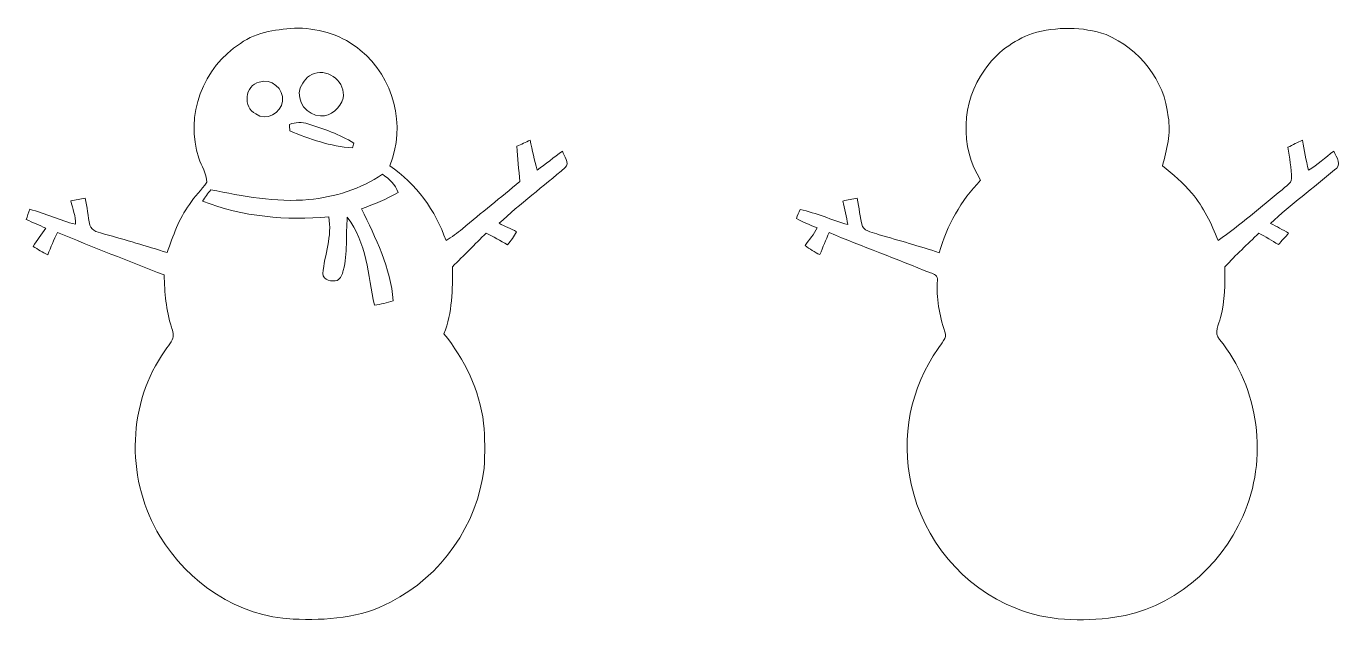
# Model space of a CAD drawing. Header units: centimetres. Extents: x -16.4 to 16.5, y -7.4 to 7.4.
import ezdxf

# ---------------------------------------------------------------- set-up
doc = ezdxf.new("R2010")
doc.units = ezdxf.units.CM
doc.header["$MEASUREMENT"] = 0
doc.layers.add('Layer 1', color=7, linetype='Continuous')

msp = doc.modelspace()

# ---------------------------------------------------------------- linework, layer by layer
at = {"layer": 'Layer 1', "color": 253, "lineweight": 9}
for points, knots in [([(-11.04237, 7.00309), (-10.6275, 7.30577), (-10.09657, 7.36257), (-9.5981, 7.3862), (-9.5981, 7.3862), (-9.04071, 7.37245), (-8.47344, 7.20417), (-8.04764, 6.8327), (-8.04764, 6.8327), (-7.20873, 6.16771), (-6.90005, 4.93722), (-7.31069, 3.95156), (-7.31069, 3.95156), (-6.65664, 3.49718), (-6.16204, 2.83361), (-5.90663, 2.08043), (-5.90663, 2.08043), (-5.76199, 2.16721), (-5.62758, 2.26987), (-5.49741, 2.37676), (-5.49741, 2.37676), (-5.02292, 2.77364), (-4.53644, 3.15569), (-4.06443, 3.55574), (-4.06443, 3.55574), (-4.08947, 3.8489), (-4.11346, 4.14171), (-4.1371, 4.43487), (-4.1371, 4.43487), (-4.02738, 4.48602), (-3.91767, 4.53682), (-3.80796, 4.58691), (-3.80796, 4.58691), (-3.74728, 4.33997), (-3.70353, 4.08844), (-3.63368, 3.84361), (-3.63368, 3.84361), (-3.41496, 3.99107), (-3.21141, 4.15935), (-2.99974, 4.31633), (-2.99974, 4.31633), (-2.97117, 4.18898), (-2.79972, 4.02423), (-2.92954, 3.90358), (-2.92954, 3.90358), (-3.47529, 3.4358), (-4.05173, 3.00118), (-4.57948, 2.51258), (-4.57948, 2.51258), (-4.4352, 2.44238), (-4.28915, 2.37394), (-4.14451, 2.30338), (-4.14451, 2.30338), (-4.20836, 2.18732), (-4.28456, 2.07902), (-4.36993, 1.97777), (-4.36993, 1.97777), (-4.54772, 2.07478), (-4.71918, 2.18273), (-4.90263, 2.26916), (-4.90263, 2.26916), (-5.18379, 1.98906), (-5.4639, 1.70789), (-5.74541, 1.42814), (-5.74541, 1.42814), (-5.74012, 0.86476), (-5.74612, 0.28373), (-5.96061, -0.2465), (-5.96061, -0.2465), (-5.44167, -0.88361), (-5.06773, -1.65478), (-4.9686, -2.47535), (-4.9686, -2.47535), (-4.93332, -2.84823), (-4.93085, -3.22465), (-4.9566, -3.59859), (-4.9566, -3.59859), (-5.11853, -5.00829), (-6.02375, -6.30581), (-7.29199, -6.94363), (-7.29199, -6.94363), (-8.03106, -7.34509), (-8.90312, -7.40753), (-9.72686, -7.36943), (-9.72686, -7.36943), (-11.09529, -7.31581), (-12.35823, -6.4575), (-13.05109, -5.29898), (-13.05109, -5.29898), (-13.87729, -3.95066), (-13.8847, -2.12221), (-13.01263, -0.79365), (-13.01263, -0.79365), (-12.92903, -0.65678), (-12.82355, -0.53471), (-12.74523, -0.39537), (-12.74523, -0.39537), (-12.68702, -0.29553), (-12.74064, -0.18017), (-12.76287, -0.07787), (-12.76287, -0.07787), (-12.89975, 0.34159), (-12.93432, 0.78432), (-12.94667, 1.22247), (-12.94667, 1.22247), (-13.83743, 1.57066), (-14.72925, 1.91603), (-15.61155, 2.28504), (-15.61155, 2.28504), (-15.70221, 2.10371), (-15.77771, 1.91497), (-15.85638, 1.728), (-15.85638, 1.728), (-15.98197, 1.78903), (-16.1005, 1.86382), (-16.2208, 1.93297), (-16.2208, 1.93297), (-16.1192, 2.08748), (-16.0116, 2.23741), (-15.90612, 2.38911), (-15.90612, 2.38911), (-16.06487, 2.46707), (-16.22785, 2.53481), (-16.38977, 2.60501), (-16.38977, 2.60501), (-16.36297, 2.69179), (-16.33404, 2.77787), (-16.30405, 2.86324), (-16.30405, 2.86324), (-15.91705, 2.76129), (-15.55405, 2.57996), (-15.16423, 2.4893), (-15.16423, 2.4893), (-15.14835, 2.68932), (-15.2369, 2.88017), (-15.27465, 3.07209), (-15.27465, 3.07209), (-15.15647, 3.09713), (-15.03723, 3.11795), (-14.91834, 3.13805), (-14.91834, 3.13805), (-14.87036, 2.91722), (-14.85308, 2.69038), (-14.80192, 2.47025), (-14.80192, 2.47025), (-14.76382, 2.30656), (-14.56345, 2.28786), (-14.43433, 2.24271), (-14.43433, 2.24271), (-13.91045, 2.10124), (-13.39081, 1.94496), (-12.87293, 1.78233), (-12.87293, 1.78233), (-12.72265, 2.19896), (-12.58013, 2.62512), (-12.31449, 2.98636), (-12.31449, 2.98636), (-12.19384, 3.1885), (-12.00969, 3.34231), (-11.88233, 3.53846), (-11.88233, 3.53846), (-11.88516, 3.75577), (-12.01921, 3.93957), (-12.07777, 4.14277), (-12.07777, 4.14277), (-12.44255, 5.18346), (-11.97194, 6.42489), (-11.04237, 7.00309), (-11.04237, 7.00309), (-11.04237, 7.00309), (-11.04237, 7.00309), (-11.04237, 7.00309)], [0, 0, 0, 0, 0.02272727, 0.02272727, 0.02272727, 0.02272727, 0.04545455, 0.04545455, 0.04545455, 0.04545455, 0.06818182, 0.06818182, 0.06818182, 0.06818182, 0.09090909, 0.09090909, 0.09090909, 0.09090909, 0.11363636, 0.11363636, 0.11363636, 0.11363636, 0.13636364, 0.13636364, 0.13636364, 0.13636364, 0.15909091, 0.15909091, 0.15909091, 0.15909091, 0.18181818, 0.18181818, 0.18181818, 0.18181818, 0.20454545, 0.20454545, 0.20454545, 0.20454545, 0.22727273, 0.22727273, 0.22727273, 0.22727273, 0.25, 0.25, 0.25, 0.25, 0.27272727, 0.27272727, 0.27272727, 0.27272727, 0.29545455, 0.29545455, 0.29545455, 0.29545455, 0.31818182, 0.31818182, 0.31818182, 0.31818182, 0.34090909, 0.34090909, 0.34090909, 0.34090909, 0.36363636, 0.36363636, 0.36363636, 0.36363636, 0.38636364, 0.38636364, 0.38636364, 0.38636364, 0.40909091, 0.40909091, 0.40909091, 0.40909091, 0.43181818, 0.43181818, 0.43181818, 0.43181818, 0.45454545, 0.45454545, 0.45454545, 0.45454545, 0.47727273, 0.47727273, 0.47727273, 0.47727273, 0.5, 0.5, 0.5, 0.5, 0.52272727, 0.52272727, 0.52272727, 0.52272727, 0.54545455, 0.54545455, 0.54545455, 0.54545455, 0.56818182, 0.56818182, 0.56818182, 0.56818182, 0.59090909, 0.59090909, 0.59090909, 0.59090909, 0.61363636, 0.61363636, 0.61363636, 0.61363636, 0.63636364, 0.63636364, 0.63636364, 0.63636364, 0.65909091, 0.65909091, 0.65909091, 0.65909091, 0.68181818, 0.68181818, 0.68181818, 0.68181818, 0.70454545, 0.70454545, 0.70454545, 0.70454545, 0.72727273, 0.72727273, 0.72727273, 0.72727273, 0.75, 0.75, 0.75, 0.75, 0.77272727, 0.77272727, 0.77272727, 0.77272727, 0.79545455, 0.79545455, 0.79545455, 0.79545455, 0.81818182, 0.81818182, 0.81818182, 0.81818182, 0.84090909, 0.84090909, 0.84090909, 0.84090909, 0.86363636, 0.86363636, 0.86363636, 0.86363636, 0.88636364, 0.88636364, 0.88636364, 0.88636364, 0.90909091, 0.90909091, 0.90909091, 0.90909091, 0.93181818, 0.93181818, 0.93181818, 0.93181818, 0.95454545, 0.95454545, 0.95454545, 0.95454545, 1, 1, 1, 1]), ([(8.74212, 7.25532), (9.34043, 7.42113), (9.99059, 7.43101), (10.58009, 7.22357), (10.58009, 7.22357), (11.40912, 6.87679), (12.04906, 6.07775), (12.13302, 5.17358), (12.13302, 5.17358), (12.20605, 4.75907), (12.0988, 4.34702), (11.98803, 3.95015), (11.98803, 3.95015), (12.24415, 3.7339), (12.51438, 3.52752), (12.72287, 3.26188), (12.72287, 3.26188), (13.01955, 2.91651), (13.21464, 2.50094), (13.38044, 2.08078), (13.38044, 2.08078), (13.93889, 2.46954), (14.44548, 2.9285), (14.98064, 3.34902), (14.98064, 3.34902), (15.0572, 3.43792), (15.20607, 3.49436), (15.21348, 3.62806), (15.21348, 3.62806), (15.21171, 3.89088), (15.16162, 4.15017), (15.12493, 4.40982), (15.12493, 4.40982), (15.24311, 4.47085), (15.36235, 4.53541), (15.48688, 4.5855), (15.48688, 4.5855), (15.53204, 4.33679), (15.57825, 4.08844), (15.63328, 3.84185), (15.63328, 3.84185), (15.86471, 3.96955), (16.05202, 4.1597), (16.26793, 4.31034), (16.26793, 4.31034), (16.34307, 4.16817), (16.49089, 3.95438), (16.28451, 3.84467), (16.28451, 3.84467), (15.7564, 3.39629), (15.20007, 2.97966), (14.68854, 2.51187), (14.68854, 2.51187), (14.84059, 2.4325), (14.99193, 2.35242), (15.14045, 2.26634), (15.14045, 2.26634), (15.05579, 2.1718), (14.97183, 2.07725), (14.8861, 1.98377), (14.8861, 1.98377), (14.72418, 2.08113), (14.5619, 2.1785), (14.39574, 2.26775), (14.39574, 2.26775), (14.11422, 1.988), (13.82001, 1.7213), (13.55154, 1.42885), (13.55154, 1.42885), (13.54166, 1.00587), (13.56248, 0.57266), (13.43724, 0.16273), (13.43724, 0.16273), (13.40479, -0.01119), (13.26579, -0.22674), (13.41502, -0.38478), (13.41502, -0.38478), (14.40738, -1.59869), (14.63986, -3.37599), (13.99745, -4.80474), (13.99745, -4.80474), (13.43195, -6.09767), (12.21134, -7.12566), (10.79635, -7.32428), (10.79635, -7.32428), (9.97296, -7.43399), (9.10231, -7.42023), (8.32479, -7.0985), (8.32479, -7.0985), (7.01175, -6.58274), (6.00492, -5.37447), (5.71317, -3.99758), (5.71317, -3.99758), (5.44506, -2.84294), (5.698, -1.57823), (6.38768, -0.61515), (6.38768, -0.61515), (6.45648, -0.48638), (6.62228, -0.35727), (6.55314, -0.19323), (6.55314, -0.19323), (6.41167, 0.21882), (6.34112, 0.65344), (6.36863, 1.08947), (6.36863, 1.08947), (6.39086, 1.19637), (6.28114, 1.25493), (6.1926, 1.27468), (6.1926, 1.27468), (5.34946, 1.61229), (4.50103, 1.9372), (3.66071, 2.28186), (3.66071, 2.28186), (3.58239, 2.09912), (3.5069, 1.91533), (3.43282, 1.73047), (3.43282, 1.73047), (3.30053, 1.79115), (3.17846, 1.87088), (3.06099, 1.9559), (3.06099, 1.9559), (3.16859, 2.10054), (3.28395, 2.24059), (3.36791, 2.40075), (3.36791, 2.40075), (3.18975, 2.46954), (3.01231, 2.54045), (2.84403, 2.63111), (2.84403, 2.63111), (2.87508, 2.70731), (2.90612, 2.78316), (2.93681, 2.85901), (2.93681, 2.85901), (3.34427, 2.76552), (3.72915, 2.59972), (4.12885, 2.48012), (4.12885, 2.48012), (4.10027, 2.67874), (4.05087, 2.87312), (4.00714, 3.06891), (4.00714, 3.06891), (4.12637, 3.09643), (4.24632, 3.11654), (4.36733, 3.137), (4.36733, 3.137), (4.40825, 2.90311), (4.43471, 2.66604), (4.49644, 2.43603), (4.49644, 2.43603), (4.5737, 2.29104), (4.77725, 2.29456), (4.90919, 2.22648), (4.90919, 2.22648), (5.41331, 2.08607), (5.91567, 1.93932), (6.41379, 1.7788), (6.41379, 1.7788), (6.60782, 2.45472), (6.95283, 3.08443), (7.44813, 3.58644), (7.44813, 3.58644), (6.92779, 4.41476), (6.9673, 5.54964), (7.54515, 6.33881), (7.54515, 6.33881), (7.8309, 6.76567), (8.26234, 7.07964), (8.74212, 7.25532)], [0, 0, 0, 0, 0.02325581, 0.02325581, 0.02325581, 0.02325581, 0.04651163, 0.04651163, 0.04651163, 0.04651163, 0.06976744, 0.06976744, 0.06976744, 0.06976744, 0.09302326, 0.09302326, 0.09302326, 0.09302326, 0.11627907, 0.11627907, 0.11627907, 0.11627907, 0.13953488, 0.13953488, 0.13953488, 0.13953488, 0.1627907, 0.1627907, 0.1627907, 0.1627907, 0.18604651, 0.18604651, 0.18604651, 0.18604651, 0.20930233, 0.20930233, 0.20930233, 0.20930233, 0.23255814, 0.23255814, 0.23255814, 0.23255814, 0.25581395, 0.25581395, 0.25581395, 0.25581395, 0.27906977, 0.27906977, 0.27906977, 0.27906977, 0.30232558, 0.30232558, 0.30232558, 0.30232558, 0.3255814, 0.3255814, 0.3255814, 0.3255814, 0.34883721, 0.34883721, 0.34883721, 0.34883721, 0.37209302, 0.37209302, 0.37209302, 0.37209302, 0.39534884, 0.39534884, 0.39534884, 0.39534884, 0.41860465, 0.41860465, 0.41860465, 0.41860465, 0.44186047, 0.44186047, 0.44186047, 0.44186047, 0.46511628, 0.46511628, 0.46511628, 0.46511628, 0.48837209, 0.48837209, 0.48837209, 0.48837209, 0.51162791, 0.51162791, 0.51162791, 0.51162791, 0.53488372, 0.53488372, 0.53488372, 0.53488372, 0.55813953, 0.55813953, 0.55813953, 0.55813953, 0.58139535, 0.58139535, 0.58139535, 0.58139535, 0.60465116, 0.60465116, 0.60465116, 0.60465116, 0.62790698, 0.62790698, 0.62790698, 0.62790698, 0.65116279, 0.65116279, 0.65116279, 0.65116279, 0.6744186, 0.6744186, 0.6744186, 0.6744186, 0.69767442, 0.69767442, 0.69767442, 0.69767442, 0.72093023, 0.72093023, 0.72093023, 0.72093023, 0.74418605, 0.74418605, 0.74418605, 0.74418605, 0.76744186, 0.76744186, 0.76744186, 0.76744186, 0.79069767, 0.79069767, 0.79069767, 0.79069767, 0.81395349, 0.81395349, 0.81395349, 0.81395349, 0.8372093, 0.8372093, 0.8372093, 0.8372093, 0.86046512, 0.86046512, 0.86046512, 0.86046512, 0.88372093, 0.88372093, 0.88372093, 0.88372093, 0.90697674, 0.90697674, 0.90697674, 0.90697674, 0.93023256, 0.93023256, 0.93023256, 0.93023256, 0.95348837, 0.95348837, 0.95348837, 0.95348837, 1, 1, 1, 1]), ([(-9.19628, 6.25202), (-9.36491, 6.20475), (-9.4771, 6.04671), (-9.54589, 5.89466), (-9.54589, 5.89466), (-9.65912, 5.56764), (-9.37726, 5.20145), (-9.04247, 5.19334), (-9.04247, 5.19334), (-8.77366, 5.18311), (-8.55282, 5.39548), (-8.47485, 5.63784), (-8.47485, 5.63784), (-8.40994, 6.02413), (-8.82093, 6.37938), (-9.19628, 6.25202), (-9.19628, 6.25202), (-9.19628, 6.25202), (-9.19628, 6.25202), (-9.19628, 6.25202)], [0, 0, 0, 0, 0.16666667, 0.16666667, 0.16666667, 0.16666667, 0.33333333, 0.33333333, 0.33333333, 0.33333333, 0.5, 0.5, 0.5, 0.5, 0.66666667, 0.66666667, 0.66666667, 0.66666667, 1, 1, 1, 1]), ([(-10.57177, 6.03859), (-10.9316, 5.96381), (-10.98875, 5.3976), (-10.65749, 5.24661), (-10.65749, 5.24661), (-10.4056, 5.04905), (-10.02037, 5.26495), (-9.98792, 5.5627), (-9.98792, 5.5627), (-9.95051, 5.8682), (-10.27507, 6.15042), (-10.57177, 6.03859), (-10.57177, 6.03859), (-10.57177, 6.03859), (-10.57177, 6.03859), (-10.57177, 6.03859)], [0, 0, 0, 0, 0.2, 0.2, 0.2, 0.2, 0.4, 0.4, 0.4, 0.4, 0.6, 0.6, 0.6, 0.6, 1, 1, 1, 1]), ([(-9.81717, 4.98202), (-9.8147, 4.9284), (-9.81223, 4.87443), (-9.80977, 4.82045), (-9.80977, 4.82045), (-9.30953, 4.61478), (-8.78847, 4.43028), (-8.24484, 4.39641), (-8.24484, 4.39641), (-8.23638, 4.4264), (-8.21909, 4.48637), (-8.21062, 4.51636), (-8.21062, 4.51636), (-8.56517, 4.7319), (-8.95745, 4.87725), (-9.35398, 4.99331), (-9.35398, 4.99331), (-9.50638, 5.04905), (-9.66865, 5.03776), (-9.81717, 4.98202), (-9.81717, 4.98202), (-9.81717, 4.98202), (-9.81717, 4.98202), (-9.81717, 4.98202)], [0, 0, 0, 0, 0.14285714, 0.14285714, 0.14285714, 0.14285714, 0.28571429, 0.28571429, 0.28571429, 0.28571429, 0.42857143, 0.42857143, 0.42857143, 0.42857143, 0.57142857, 0.57142857, 0.57142857, 0.57142857, 0.71428571, 0.71428571, 0.71428571, 0.71428571, 1, 1, 1, 1]), ([(-7.49131, 3.73919), (-8.03917, 3.3723), (-8.68158, 3.16381), (-9.33634, 3.10666), (-9.33634, 3.10666), (-10.16254, 3.02658), (-10.97781, 3.19556), (-11.78391, 3.35043), (-11.78391, 3.35043), (-11.8527, 3.25659), (-11.92185, 3.1624), (-11.98711, 3.06574), (-11.98711, 3.06574), (-10.9891, 2.67627), (-9.89761, 2.57608), (-8.8361, 2.67239), (-8.8361, 2.67239), (-8.74438, 2.19684), (-8.94017, 1.7273), (-8.98391, 1.25669), (-8.98391, 1.25669), (-8.98143, 1.08489), (-8.75073, 1.04961), (-8.62373, 1.08877), (-8.62373, 1.08877), (-8.52882, 1.13216), (-8.50202, 1.24258), (-8.47344, 1.33289), (-8.47344, 1.33289), (-8.35844, 1.76751), (-8.41311, 2.22224), (-8.3722, 2.66533), (-8.3722, 2.66533), (-7.88818, 2.03316), (-7.84973, 1.21647), (-7.69627, 0.46682), (-7.69627, 0.46682), (-7.53682, 0.49504), (-7.37666, 0.52503), (-7.22355, 0.57865), (-7.22355, 0.57865), (-7.29552, 1.39992), (-7.65853, 2.14922), (-8.02153, 2.87488), (-8.02153, 2.87488), (-7.70474, 2.98812), (-7.39112, 3.11195), (-7.10149, 3.28552), (-7.10149, 3.28552), (-7.17275, 3.47919), (-7.32903, 3.61995), (-7.49131, 3.73919)], [0, 0, 0, 0, 0.07142857, 0.07142857, 0.07142857, 0.07142857, 0.14285714, 0.14285714, 0.14285714, 0.14285714, 0.21428571, 0.21428571, 0.21428571, 0.21428571, 0.28571429, 0.28571429, 0.28571429, 0.28571429, 0.35714286, 0.35714286, 0.35714286, 0.35714286, 0.42857143, 0.42857143, 0.42857143, 0.42857143, 0.5, 0.5, 0.5, 0.5, 0.57142857, 0.57142857, 0.57142857, 0.57142857, 0.64285714, 0.64285714, 0.64285714, 0.64285714, 0.71428571, 0.71428571, 0.71428571, 0.71428571, 0.78571429, 0.78571429, 0.78571429, 0.78571429, 0.85714286, 0.85714286, 0.85714286, 0.85714286, 1, 1, 1, 1])]:
    msp.add_open_spline(points, degree=3, knots=knots, dxfattribs=at)

doc.saveas('drawing.dxf')
